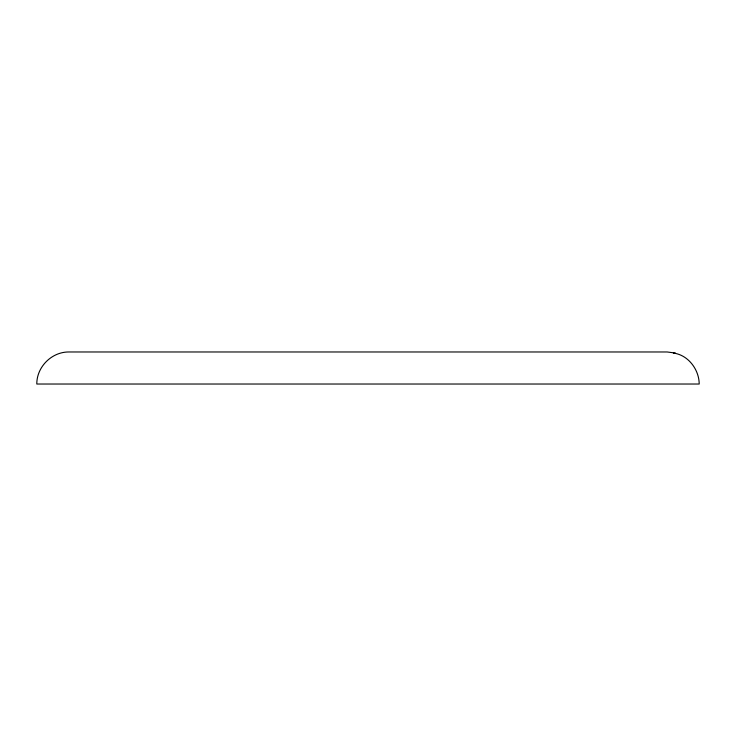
<?xml version="1.0" encoding="UTF-8"?>
<svg xmlns="http://www.w3.org/2000/svg" width="736" height="736" viewBox="0 0 736 736"><rect width="100%" height="100%" fill="white"/><g stroke="black" fill="none" stroke-linecap="round" stroke-linejoin="round"><path stroke-width="1.1" d="M673.366 353.068C688.086 354.862 699.126 369.481 699.2 384.026L36.8 384.026C36.69 366.868 51.695 351.863 68.853 351.974L667.147 351.974L675.446 353.068"/></g></svg>
